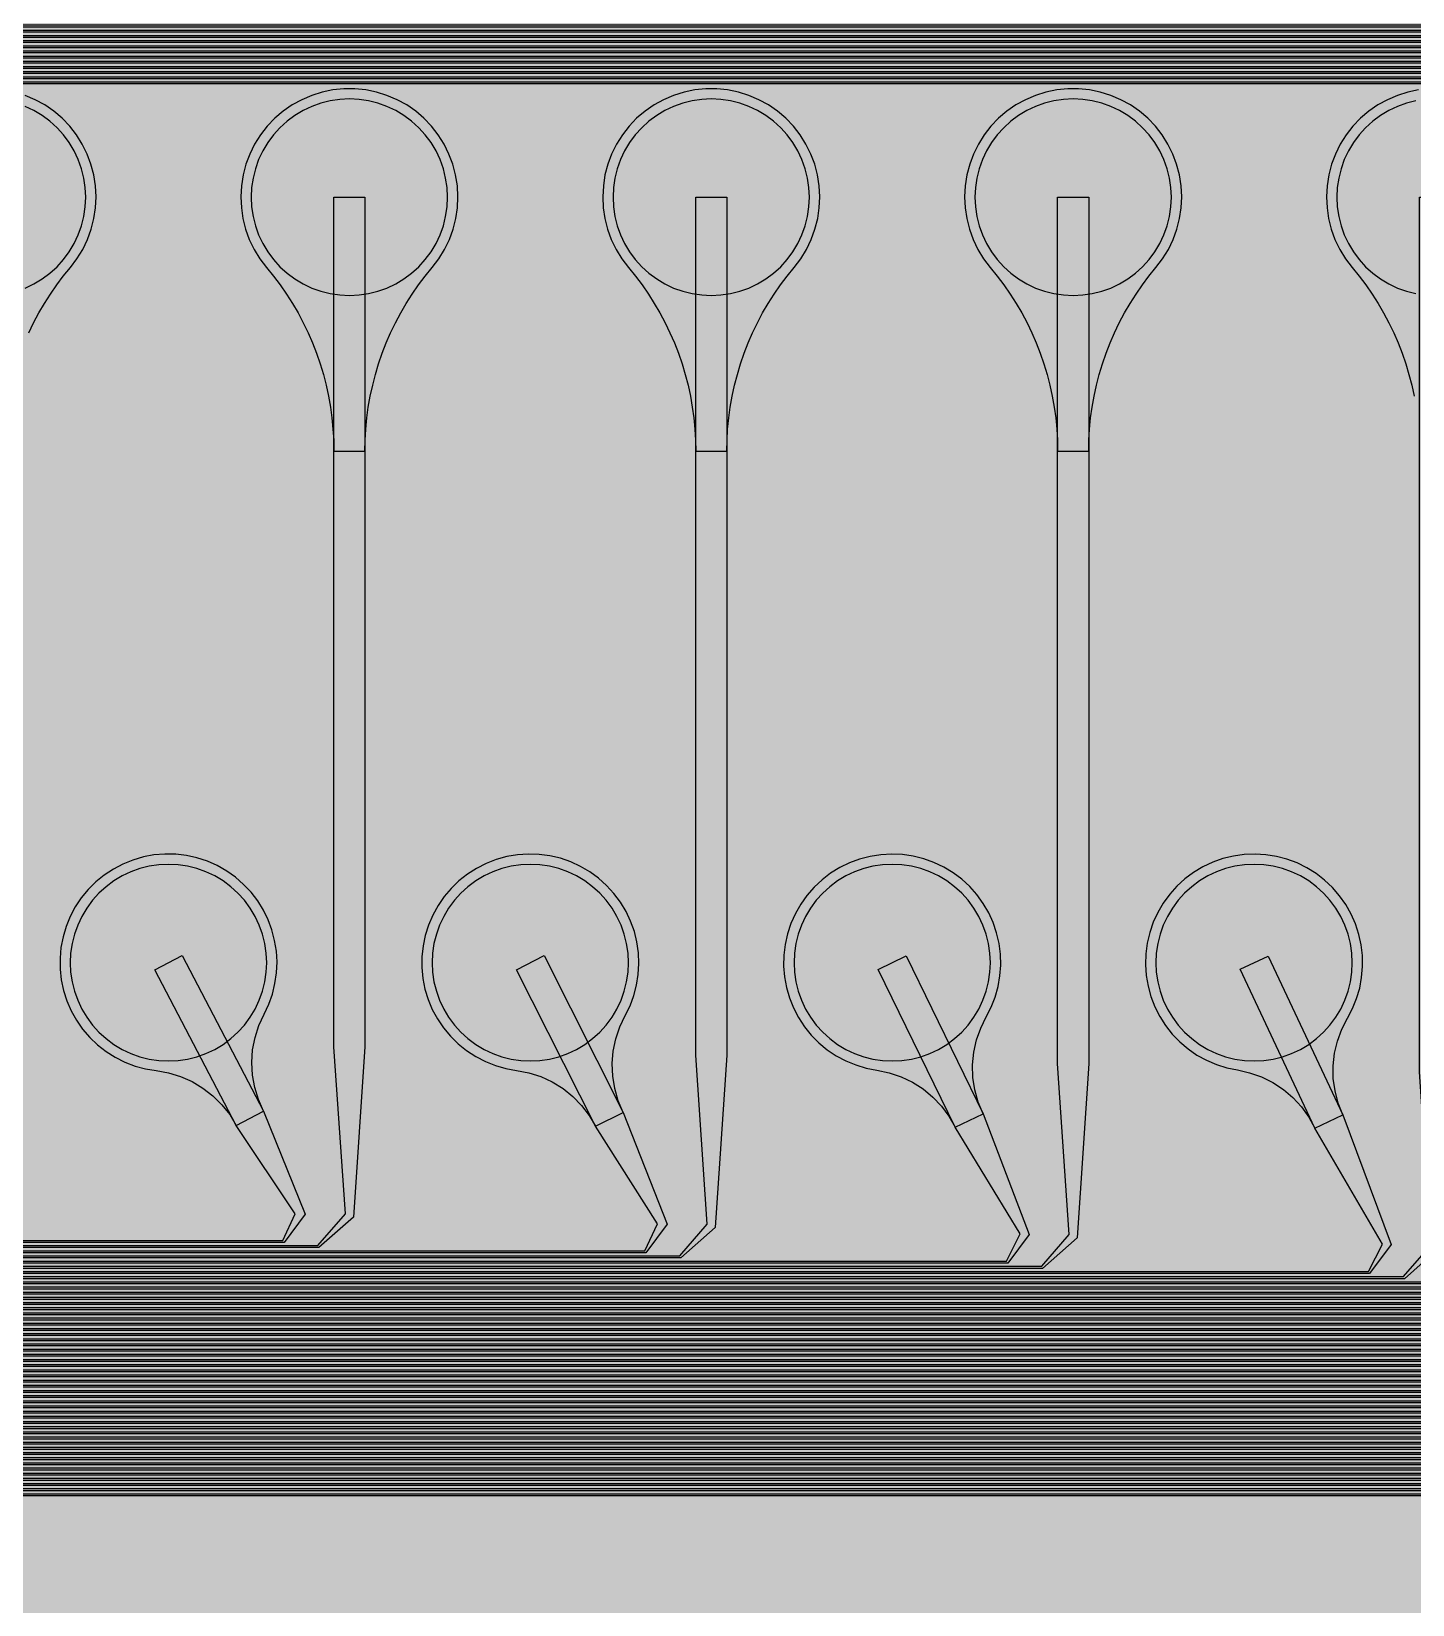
# Model space of a CAD drawing. Header units: metres. Extents: x -7220 to 10980, y -29667 to 1833.
# Drawn here: x 5885 to 7221, y -25513 to -23992 of the extents above; entities that cross this region are included whole.
import ezdxf

# ---------------------------------------------------------------- set-up
doc = ezdxf.new("R2010")
doc.units = ezdxf.units.M
for name, color, linetype in [('Metal1', 4, 'CONTINUOUS'), ('Polyimide', 7, 'CONTINUOUS'), ('Polyimide_Negative', 5, 'CONTINUOUS')]:
    doc.layers.add(name, color=color, linetype=linetype)

msp = doc.modelspace()

# ---------------------------------------------------------------- hatches: boundary and pattern name
at = {"layer": 'Polyimide'}
msp.add_hatch(color=7, dxfattribs=at).paths.add_polyline_path([(4099.4, -13861.6), (4142.6, -14152.8), (4214.2, -14438.4), (4313.4, -14715.5), (4439.2, -14981.7), (4590.6, -15234.2), (4766, -15470.7), (4963.7, -15688.8), (5181.8, -15886.5), (5418.3, -16061.9), (5670.8, -16213.3), (5936.9, -16339.1), (6214.1, -16438.3), (6499.7, -16509.9), (6790.9, -16553.1), (7085, -16567.5), (9980.4, -16567.5), (10058.8, -16571.4), (10136.4, -16582.9), (10212.6, -16601.9), (10286.5, -16628.4), (10357.5, -16662), (10424.8, -16702.3), (10487.9, -16749.1), (10546.1, -16801.8), (10598.8, -16860), (10645.6, -16923), (10685.9, -16990.4), (10719.5, -17061.4), (10745.9, -17135.3), (10765, -17211.4), (10776.5, -17289.1), (10780.4, -17367.5), (10780.4, -21957.3), (10741.6, -22012.9), (10706, -22070.6), (10673.6, -22130.1), (10644.5, -22191.4), (10618.9, -22254.2), (10596.8, -22318.2), (10578.3, -22383.5), (10563.4, -22449.6), (10552.2, -22516.5), (10544.7, -22583.8), (10541, -22651.5), (10541, -22719.3), (10544.7, -22787), (10552.2, -22854.4), (10563.4, -22921.2), (10578.3, -22987.4), (10596.8, -23052.6), (10618.9, -23116.7), (10644.5, -23179.5), (10673.6, -23240.7), (10706, -23300.3), (10741.6, -23357.9), (10780.4, -23413.5), (10780.4, -28667.5), (10776.5, -28745.9), (10765, -28823.6), (10745.9, -28899.7), (10719.5, -28973.6), (10685.9, -29044.6), (10645.6, -29112), (10598.8, -29175), (10546.1, -29233.2), (10487.9, -29285.9), (10424.8, -29332.7), (10357.5, -29373), (10286.5, -29406.6), (10212.6, -29433.1), (10136.4, -29452.1), (10058.8, -29463.6), (9980.4, -29467.5), (-6219.6, -29467.5), (-6298, -29463.6), (-6375.7, -29452.1), (-6451.9, -29433.1), (-6525.8, -29406.6), (-6596.7, -29373), (-6664.1, -29332.7), (-6727.1, -29285.9), (-6785.3, -29233.2), (-6838, -29175), (-6884.8, -29112), (-6925.2, -29044.6), (-6958.7, -28973.6), (-6985.2, -28899.7), (-7004.3, -28823.6), (-7015.8, -28745.9), (-7019.6, -28667.5), (-7019.6, -23426.3), (-6979.4, -23370.1), (-6942.3, -23311.6), (-6908.7, -23251.2), (-6878.5, -23189), (-6851.8, -23125.1), (-6828.8, -23059.9), (-6809.5, -22993.4), (-6794, -22926), (-6782.4, -22857.8), (-6774.6, -22789.1), (-6770.7, -22720), (-6770.7, -22650.8), (-6774.6, -22581.8), (-6782.4, -22513), (-6794, -22444.8), (-6809.5, -22377.4), (-6828.8, -22311), (-6851.8, -22245.7), (-6878.5, -22181.9), (-6908.7, -22119.7), (-6942.3, -22059.2), (-6979.4, -22000.8), (-7019.6, -21944.5), (-7019.6, -17367.5), (-7015.8, -17289.1), (-7004.3, -17211.4), (-6985.2, -17135.3), (-6958.7, -17061.4), (-6925.2, -16990.4), (-6884.8, -16923), (-6838, -16860), (-6785.3, -16801.8), (-6727.1, -16749.1), (-6664.1, -16702.3), (-6596.7, -16662), (-6525.8, -16628.4), (-6451.9, -16601.9), (-6375.7, -16582.9), (-6298, -16571.4), (-6219.6, -16567.5), (-3314, -16567.5), (-3019.9, -16553.1), (-2728.7, -16509.9), (-2443.1, -16438.3), (-2165.9, -16339.1), (-1899.8, -16213.3), (-1647.3, -16061.9), (-1410.8, -15886.5), (-1192.7, -15688.8), (-995, -15470.7), (-819.6, -15234.2), (-668.2, -14981.7), (-542.4, -14715.5), (-443.2, -14438.4), (-371.6, -14152.8), (-328.4, -13861.6), (-314, -13567.5), (-314, -13373.5), (-317.5, -13328.1), (-327.7, -13283.8), (-344.6, -13241.5), (-367.6, -13202.3), (-396.4, -13167), (-430.1, -13136.5), (-468, -13111.4), (-509.3, -13092.3), (-509.3, -13092.3), (-578.2, -13061.3), (-642.2, -13021.2), (-700.3, -12973), (-751.3, -12917.3), (-794.4, -12855.3), (-828.7, -12788.1), (-853.7, -12716.8), (-868.9, -12642.8), (-874, -12567.5), (-868.9, -12492.2), (-853.7, -12418.2), (-828.7, -12346.9), (-794.4, -12279.7), (-751.3, -12217.7), (-700.3, -12162), (-642.2, -12113.8), (-578.2, -12073.7), (-509.3, -12042.7), (-509.3, -12042.7), (-468, -12023.6), (-430.1, -11998.5), (-396.4, -11968), (-367.6, -11932.7), (-344.6, -11893.5), (-327.7, -11851.2), (-317.5, -11806.9), (-314, -11761.5), (-314, -11074.3), (-317.5, -11028.9), (-327.7, -10984.6), (-344.6, -10942.4), (-367.6, -10903.1), (-396.4, -10867.8), (-430.1, -10837.3), (-468, -10812.2), (-509.3, -10793.2), (-509.3, -10793.2), (-578.2, -10762.1), (-642.2, -10722.1), (-700.3, -10673.8), (-751.3, -10618.1), (-794.4, -10556.1), (-828.7, -10488.9), (-853.7, -10417.6), (-868.9, -10343.7), (-874, -10268.3), (-868.9, -10193), (-853.7, -10119), (-828.7, -10047.8), (-794.4, -9980.5), (-751.3, -9918.5), (-700.3, -9862.9), (-642.2, -9814.6), (-578.2, -9774.6), (-509.3, -9743.5), (-509.3, -9743.5), (-468, -9724.5), (-430.1, -9699.4), (-396.4, -9668.8), (-367.6, -9633.5), (-344.6, -9594.3), (-327.7, -9552), (-317.5, -9507.7), (-314, -9462.4), (-314, -8775.1), (-317.5, -8729.8), (-327.7, -8685.5), (-344.6, -8643.2), (-367.6, -8604), (-396.4, -8568.7), (-430.1, -8538.1), (-468, -8513), (-509.3, -8494), (-509.3, -8494), (-578.2, -8462.9), (-642.2, -8422.9), (-700.3, -8374.6), (-751.3, -8319), (-794.4, -8257), (-828.7, -8189.7), (-853.7, -8118.5), (-868.9, -8044.5), (-874, -7969.2), (-868.9, -7893.8), (-853.7, -7819.9), (-828.7, -7748.6), (-794.4, -7681.4), (-751.3, -7619.4), (-700.3, -7563.7), (-642.2, -7515.4), (-578.2, -7475.4), (-509.3, -7444.3), (-509.3, -7444.3), (-468, -7425.3), (-430.1, -7400.2), (-396.4, -7369.7), (-367.6, -7334.4), (-344.6, -7295.1), (-327.7, -7252.9), (-317.5, -7208.6), (-314, -7163.2), (-314, -6476), (-317.5, -6430.6), (-327.7, -6386.3), (-344.6, -6344), (-367.6, -6304.8), (-396.4, -6269.5), (-430.1, -6239), (-468, -6213.9), (-509.3, -6194.8), (-509.3, -6194.8), (-578.2, -6163.8), (-642.2, -6123.7), (-700.3, -6075.5), (-751.3, -6019.8), (-794.4, -5957.8), (-828.7, -5890.6), (-853.7, -5819.3), (-868.9, -5745.3), (-874, -5670), (-868.9, -5594.7), (-853.7, -5520.7), (-828.7, -5449.4), (-794.4, -5382.2), (-751.3, -5320.2), (-700.3, -5264.5), (-642.2, -5216.3), (-578.2, -5176.2), (-509.3, -5145.2), (-509.3, -5145.2), (-468, -5126.1), (-430.1, -5101), (-396.4, -5070.5), (-367.6, -5035.2), (-344.6, -4996), (-327.7, -4953.7), (-317.5, -4909.4), (-314, -4864), (-314, 380), (-314, 1532.5), (-269, 1532.5), (-268.8, 1525.6), (-268.1, 1518.8), (-267, 1512), (-265.4, 1505.3), (-263.4, 1498.7), (-261, 1492.3), (-258.2, 1486.1), (-254.9, 1480), (-251.3, 1474.2), (-247.3, 1468.6), (-242.9, 1463.3), (-238.2, 1458.3), (-233.2, 1453.6), (-227.9, 1449.2), (-222.3, 1445.2), (-216.5, 1441.6), (-210.4, 1438.3), (-204.2, 1435.5), (-197.8, 1433.1), (-191.2, 1431.1), (-184.5, 1429.5), (-177.7, 1428.4), (-170.9, 1427.7), (-164, 1427.5), (-157.1, 1427.7), (-150.3, 1428.4), (-143.5, 1429.5), (-136.8, 1431.1), (-130.2, 1433.1), (-123.8, 1435.5), (-117.6, 1438.3), (-111.5, 1441.6), (-105.7, 1445.2), (-100.1, 1449.2), (-94.8, 1453.6), (-89.8, 1458.3), (-85.1, 1463.3), (-80.7, 1468.6), (-76.7, 1474.2), (-73.1, 1480), (-69.8, 1486.1), (-67, 1492.3), (-64.6, 1498.7), (-62.6, 1505.3), (-61, 1512), (-59.9, 1518.8), (-59.2, 1525.6), (-59, 1532.5), (1786, 1532.5), (3835, 1532.5), (3835.2, 1539), (3835.9, 1545.6), (3836.9, 1552), (3838.4, 1558.4), (3840.3, 1564.6), (3842.6, 1570.8), (3845.3, 1576.7), (3848.4, 1582.5), (3851.9, 1588.1), (3855.7, 1593.4), (3859.8, 1598.4), (3864.3, 1603.2), (3869.1, 1607.7), (3874.1, 1611.8), (3879.4, 1615.6), (3885, 1619.1), (3890.8, 1622.2), (3896.7, 1624.9), (3902.9, 1627.2), (3909.1, 1629.1), (3915.5, 1630.6), (3921.9, 1631.6), (3928.5, 1632.3), (3935, 1632.5), (3941.5, 1632.3), (3948.1, 1631.6), (3954.5, 1630.6), (3960.9, 1629.1), (3967.1, 1627.2), (3973.3, 1624.9), (3979.2, 1622.2), (3985, 1619.1), (3990.6, 1615.6), (3995.9, 1611.8), (4000.9, 1607.7), (4005.7, 1603.2), (4010.2, 1598.4), (4014.3, 1593.4), (4018.1, 1588.1), (4021.6, 1582.5), (4024.7, 1576.7), (4027.4, 1570.8), (4029.7, 1564.6), (4031.6, 1558.4), (4033.1, 1552), (4034.1, 1545.6), (4034.8, 1539), (4035, 1532.5), (4085, 1532.5), (4085, 380), (4085, 330), (4085, -4864), (4088.5, -4909.4), (4098.7, -4953.7), (4115.6, -4996), (4138.6, -5035.2), (4167.4, -5070.5), (4201.1, -5101), (4239, -5126.1), (4280.3, -5145.2), (4280.3, -5145.2), (4349.2, -5176.2), (4413.2, -5216.3), (4471.3, -5264.5), (4522.3, -5320.2), (4565.4, -5382.2), (4599.7, -5449.4), (4624.7, -5520.7), (4639.9, -5594.7), (4645, -5670), (4639.9, -5745.3), (4624.7, -5819.3), (4599.7, -5890.6), (4565.4, -5957.8), (4522.3, -6019.8), (4471.3, -6075.5), (4413.2, -6123.7), (4349.2, -6163.8), (4280.3, -6194.8), (4239, -6213.9), (4201.1, -6239), (4167.4, -6269.5), (4138.6, -6304.8), (4115.6, -6344), (4098.7, -6386.3), (4088.5, -6430.6), (4085, -6476), (4085, -13567.5), (4099.4, -13861.6)])

# ---------------------------------------------------------------- linework, layer by layer
at = {"layer": 'Metal1'}
for points in [[(2203.9, -18191.7), (2203.9, -25376.6), (2233.3, -25406), (9462.5, -25406), (9491.9, -25376.6), (9491.9, -23917.4), (9462.5, -23888), (9022.5, -23888), (8988.4, -23858.8), (8977.9, -23728), (8977.9, -23042.5), (9007.9, -23042.5), (9007.9, -23728), (8997.3, -23855.2), (9023.3, -23886), (9463.3, -23886), (9493.9, -23916.6), (9493.9, -25377.4), (9463.3, -25408), (2232.5, -25408), (2201.9, -25377.4), (2201.9, -18191.7)], [(2208.9, -18191.7), (2208.9, -25371.6), (2238.3, -25401), (9457.5, -25401), (9486.9, -25371.6), (9486.9, -23922.4), (9457.5, -23893), (8957.2, -23893), (8897.7, -23883.5), (8807.3, -23793.1), (8828.5, -23771.9), (8914.7, -23858.1), (8957.6, -23891), (9458.3, -23891), (9488.9, -23921.6), (9488.9, -25372.4), (9458.3, -25403), (2237.5, -25403), (2206.9, -25372.4), (2206.9, -18191.7)], [(2213.9, -18191.7), (2213.9, -25366.6), (2243.3, -25396), (9452.5, -25396), (9481.9, -25366.6), (9481.9, -23927.4), (9452.5, -23898), (8672.5, -23898), (8638.4, -23868.8), (8627.9, -23736), (8627.9, -23042.5), (8657.9, -23042.5), (8657.9, -23736), (8647.3, -23865.2), (8673.3, -23896), (9453.3, -23896), (9483.9, -23926.6), (9483.9, -25367.4), (9453.3, -25398), (2242.5, -25398), (2211.9, -25367.4), (2211.9, -18191.7)], [(2218.9, -18191.7), (2218.9, -25361.6), (2248.3, -25391), (9447.5, -25391), (9476.9, -25361.6), (9476.9, -23932.4), (9447.5, -23903), (8617.2, -23903), (8557.7, -23893.5), (8457.3, -23793.1), (8478.5, -23771.9), (8574.7, -23868.1), (8617.6, -23901), (9448.3, -23901), (9478.9, -23931.6), (9478.9, -25362.4), (9448.3, -25393), (2247.5, -25393), (2216.9, -25362.4), (2216.9, -18191.7)], [(2223.9, -18191.7), (2223.9, -25356.6), (2253.3, -25386), (9442.5, -25386), (9471.9, -25356.6), (9471.9, -23937.4), (9442.5, -23908), (8322.5, -23908), (8288.5, -23878.8), (8277.9, -23744), (8277.9, -23042.5), (8307.9, -23042.5), (8307.9, -23744), (8297.3, -23875.2), (8323.3, -23906), (9443.3, -23906), (9473.9, -23936.6), (9473.9, -25357.4), (9443.3, -25388), (2252.5, -25388), (2221.9, -25357.4), (2221.9, -18191.7)], [(2228.9, -18191.7), (2228.9, -25351.6), (2258.3, -25381), (9437.5, -25381), (9466.9, -25351.6), (9466.9, -23942.4), (9437.5, -23913), (8277.2, -23913), (8217.7, -23903.5), (8107.3, -23793.1), (8128.5, -23771.9), (8234.7, -23878.1), (8277.6, -23911), (9438.3, -23911), (9468.9, -23941.6), (9468.9, -25352.4), (9438.3, -25383), (2257.5, -25383), (2226.9, -25352.4), (2226.9, -18191.7)], [(2233.9, -18191.7), (2233.9, -25346.6), (2263.3, -25376), (9432.5, -25376), (9461.9, -25346.6), (9461.9, -23947.4), (9432.5, -23918), (7972.5, -23918), (7938.5, -23888.8), (7927.9, -23752), (7927.9, -23042.5), (7957.9, -23042.5), (7957.9, -23752), (7947.2, -23885.2), (7973.3, -23916), (9433.3, -23916), (9463.9, -23946.6), (9463.9, -25347.4), (9433.3, -25378), (2262.5, -25378), (2231.9, -25347.4), (2231.9, -18191.7)], [(2238.9, -18191.7), (2238.9, -25341.6), (2268.3, -25371), (9427.5, -25371), (9456.9, -25341.6), (9456.9, -23952.4), (9427.5, -23923), (7937.2, -23923), (7877.7, -23913.5), (7757.3, -23793.1), (7778.5, -23771.9), (7894.7, -23888.1), (7937.6, -23921), (9428.3, -23921), (9458.9, -23951.6), (9458.9, -25342.4), (9428.3, -25373), (2267.5, -25373), (2236.9, -25342.4), (2236.9, -18191.7)], [(2243.9, -18191.7), (2243.9, -25336.6), (2273.3, -25366), (9422.5, -25366), (9451.9, -25336.6), (9451.9, -23957.4), (9422.5, -23928), (7622.5, -23928), (7588.6, -23898.8), (7577.9, -23760), (7577.9, -23042.5), (7607.9, -23042.5), (7607.9, -23760), (7597.2, -23895.2), (7623.3, -23926), (9423.3, -23926), (9453.9, -23956.6), (9453.9, -25337.4), (9423.3, -25368), (2272.5, -25368), (2241.9, -25337.4), (2241.9, -18191.7)], [(2248.9, -18191.7), (2248.9, -25331.6), (2278.3, -25361), (9417.5, -25361), (9446.9, -25331.6), (9446.9, -23962.4), (9417.5, -23933), (7597.2, -23933), (7539, -23921.4), (7527.3, -23913.1), (7407.3, -23793.1), (7428.5, -23771.9), (7548.5, -23891.9), (7553.3, -23900.1), (7597.6, -23931), (9418.3, -23931), (9448.9, -23961.6), (9448.9, -25332.4), (9418.3, -25363), (2277.5, -25363), (2246.9, -25332.4), (2246.9, -18191.7)], [(2253.9, -18191.7), (2253.9, -25326.6), (2283.3, -25356), (9412.5, -25356), (9441.9, -25326.6), (9441.9, -23967.4), (9412.5, -23938), (7272.5, -23938), (7238.6, -23908.8), (7227.9, -23768), (7227.9, -23042.5), (7257.9, -23042.5), (7257.9, -23768), (7247.1, -23905.2), (7273.3, -23936), (9413.3, -23936), (9443.9, -23966.6), (9443.9, -25327.4), (9413.3, -25358), (2282.5, -25358), (2251.9, -25327.4), (2251.9, -18191.7)], [(2258.9, -18191.7), (2258.9, -25321.6), (2288.3, -25351), (9407.5, -25351), (9436.9, -25321.6), (9436.9, -23972.4), (9407.5, -23943), (7257.2, -23943), (7200.2, -23929.7), (7177.3, -23913.1), (7057.3, -23793.1), (7078.5, -23771.9), (7198.5, -23891.9), (7212.1, -23911.8), (7257.6, -23941), (9408.3, -23941), (9438.9, -23971.6), (9438.9, -25322.4), (9408.3, -25353), (2287.5, -25353), (2256.9, -25322.4), (2256.9, -18191.7)], [(2263.9, -18191.7), (2263.9, -25316.6), (2293.3, -25346), (9402.5, -25346), (9431.9, -25316.6), (9431.9, -23977.4), (9402.5, -23948), (6922.5, -23948), (6888.6, -23918.8), (6877.9, -23776), (6877.9, -23042.5), (6907.9, -23042.5), (6907.9, -23776), (6897.1, -23915.2), (6923.3, -23946), (9403.3, -23946), (9433.9, -23976.6), (9433.9, -25317.4), (9403.3, -25348), (2292.5, -25348), (2261.9, -25317.4), (2261.9, -18191.7)], [(2268.9, -18191.7), (2268.9, -25311.6), (2298.3, -25341), (9397.5, -25341), (9426.9, -25311.6), (9426.9, -23982.4), (9397.5, -23953), (6917.2, -23953), (6861, -23938.5), (6827.3, -23913.1), (6707.3, -23793.1), (6728.5, -23771.9), (6848.5, -23891.9), (6871.3, -23923), (6917.6, -23951), (9398.3, -23951), (9428.9, -23981.6), (9428.9, -25312.4), (9398.3, -25343), (2297.5, -25343), (2266.9, -25312.4), (2266.9, -18191.7)], [(2273.9, -18191.7), (2273.9, -25306.6), (2303.3, -25336), (9392.5, -25336), (9421.9, -25306.6), (9421.9, -23987.4), (9392.5, -23958), (6572.5, -23958), (6538.7, -23928.7), (6527.9, -23784), (6527.9, -23042.5), (6557.9, -23042.5), (6557.9, -23784), (6547.1, -23925.3), (6573.3, -23956), (9393.3, -23956), (9423.9, -23986.6), (9423.9, -25307.4), (9393.3, -25338), (2302.5, -25338), (2271.9, -25307.4), (2271.9, -18191.7)], [(2278.9, -18191.7), (2278.9, -25301.6), (2308.3, -25331), (9387.5, -25331), (9416.9, -25301.6), (9416.9, -23992.4), (9387.5, -23963), (6538.9, -23963), (6484, -23946.5), (6461, -23925.2), (6356.1, -23791.8), (6379.7, -23773.2), (6484.6, -23906.6), (6497.1, -23930.3), (6539.3, -23961), (9388.3, -23961), (9418.9, -23991.6), (9418.9, -25302.4), (9388.3, -25333), (2307.5, -25333), (2276.9, -25302.4), (2276.9, -18191.7)], [(2283.9, -18191.7), (2283.9, -25296.6), (2313.3, -25326), (9382.5, -25326), (9411.9, -25296.6), (9411.9, -23997.4), (9382.5, -23968), (6222.5, -23968), (6188.7, -23938.7), (6177.9, -23792), (6177.9, -23042.5), (6207.9, -23042.5), (6207.9, -23792), (6197, -23935.3), (6223.3, -23966), (9383.3, -23966), (9413.9, -23996.6), (9413.9, -25297.4), (9383.3, -25328), (2312.5, -25328), (2281.9, -25297.4), (2281.9, -18191.7)], [(2288.9, -18191.7), (2288.9, -25291.6), (2318.3, -25321), (9377.5, -25321), (9406.9, -25291.6), (9406.9, -24002.4), (9377.5, -23973), (6188.9, -23973), (6135, -23955.3), (6107.3, -23927.5), (6005.8, -23791.5), (6029.9, -23773.5), (6131.3, -23909.6), (6147.3, -23940.6), (6189.3, -23971), (9378.3, -23971), (9408.9, -24001.6), (9408.9, -25292.4), (9378.3, -25323), (2317.5, -25323), (2286.9, -25292.4), (2286.9, -18191.7)], [(2293.9, -18191.7), (2293.9, -25286.6), (2323.3, -25316), (9372.5, -25316), (9401.9, -25286.6), (9401.9, -24007.4), (9372.5, -23978), (5872.5, -23978), (5838.7, -23948.7), (5827.9, -23800), (5827.9, -23042.5), (5857.9, -23042.5), (5857.9, -23800), (5847, -23945.3), (5873.3, -23976), (9373.3, -23976), (9403.9, -24006.6), (9403.9, -25287.4), (9373.3, -25318), (2322.5, -25318), (2291.9, -25287.4), (2291.9, -18191.7)], [(2298.9, -18191.7), (2298.9, -25281.6), (2328.3, -25311), (9367.5, -25311), (9396.9, -25281.6), (9396.9, -24012.4), (9367.5, -23983), (5838.8, -23983), (5785.9, -23964.2), (5753.7, -23929.7), (5655.6, -23791.2), (5680.1, -23773.8), (5778.2, -23912.4), (5797.6, -23950.8), (5839.3, -23981), (9368.3, -23981), (9398.9, -24011.6), (9398.9, -25282.4), (9368.3, -25313), (2327.5, -25313), (2296.9, -25282.4), (2296.9, -18191.7)], [(2303.9, -18191.7), (2303.9, -25276.6), (2333.3, -25306), (9362.5, -25306), (9391.9, -25276.6), (9391.9, -24017.4), (9362.5, -23988), (5522.5, -23988), (5488.8, -23958.7), (5477.9, -23808), (5477.9, -23042.5), (5507.9, -23042.5), (5507.9, -23808), (5497, -23955.3), (5523.3, -23986), (9363.3, -23986), (9393.9, -24016.6), (9393.9, -25277.4), (9363.3, -25308), (2332.5, -25308), (2301.9, -25277.4), (2301.9, -18191.7)], [(2308.9, -18191.7), (2308.9, -25271.6), (2338.3, -25301), (9357.5, -25301), (9386.9, -25271.6), (9386.9, -24022.4), (9357.5, -23993), (5488.8, -23993), (5436.8, -23973.3), (5400.3, -23931.6), (5305.4, -23790.9), (5330.3, -23774.1), (5425.2, -23914.8), (5447.8, -23961), (5489.3, -23991), (9358.3, -23991), (9388.9, -24021.6), (9388.9, -25272.4), (9358.3, -25303), (2337.5, -25303), (2306.9, -25272.4), (2306.9, -18191.7)], [(2313.9, -18191.7), (2313.9, -25266.6), (2343.3, -25296), (9352.5, -25296), (9381.9, -25266.6), (9381.9, -24027.4), (9352.5, -23998), (5172.5, -23998), (5138.8, -23968.7), (5127.9, -23816), (5127.9, -23042.5), (5157.9, -23042.5), (5157.9, -23816), (5146.9, -23965.3), (5173.3, -23996), (9353.3, -23996), (9383.9, -24026.6), (9383.9, -25267.4), (9353.3, -25298), (2342.5, -25298), (2311.9, -25267.4), (2311.9, -18191.7)], [(2318.9, -18191.7), (2318.9, -25261.6), (2348.3, -25291), (9347.5, -25291), (9376.9, -25261.6), (9376.9, -24032.4), (9347.5, -24003), (5138.8, -24003), (5087.6, -23982.4), (5047.1, -23933.3), (4955.3, -23790.6), (4980.5, -23774.4), (5072.3, -23917.1), (5098.1, -23971.1), (5139.3, -24001), (9348.3, -24001), (9378.9, -24031.6), (9378.9, -25262.4), (9348.3, -25293), (2347.5, -25293), (2316.9, -25262.4), (2316.9, -18191.7)], [(2323.9, -18191.7), (2323.9, -25256.6), (2353.3, -25286), (9342.5, -25286), (9371.9, -25256.6), (9371.9, -24037.4), (9342.5, -24008), (4822.5, -24008), (4788.8, -23978.7), (4777.9, -23824), (4777.9, -23042.5), (4807.9, -23042.5), (4807.9, -23824), (4796.9, -23975.3), (4823.3, -24006), (9343.3, -24006), (9373.9, -24036.6), (9373.9, -25257.4), (9343.3, -25288), (2352.5, -25288), (2321.9, -25257.4), (2321.9, -18191.7)], [(2328.9, -18191.7), (2328.9, -25251.6), (2358.3, -25281), (9337.5, -25281), (9366.9, -25251.6), (9366.9, -24042.4), (9337.5, -24013), (4788.8, -24013), (4738.4, -23991.7), (4694, -23934.9), (4605.1, -23790.4), (4630.7, -23774.6), (4719.6, -23919.2), (4748.4, -23981.2), (4789.3, -24011), (9338.3, -24011), (9368.9, -24041.6), (9368.9, -25252.4), (9338.3, -25283), (2357.5, -25283), (2326.9, -25252.4), (2326.9, -18191.7)], [(2333.9, -18191.7), (2333.9, -25246.6), (2363.3, -25276), (9332.5, -25276), (9361.9, -25246.6), (9361.9, -24047.4), (9332.5, -24018), (4472.5, -24018), (4438.9, -23988.7), (4427.9, -23832), (4427.9, -23042.5), (4457.9, -23042.5), (4457.9, -23832), (4446.9, -23985.3), (4473.3, -24016), (9333.3, -24016), (9363.9, -24046.6), (9363.9, -25247.4), (9333.3, -25278), (2362.5, -25278), (2331.9, -25247.4), (2331.9, -18191.7)], [(2338.9, -18191.7), (2338.9, -25241.6), (2368.3, -25271), (9327.5, -25271), (9356.9, -25241.6), (9356.9, -24052.4), (9327.5, -24023), (4438.8, -24023), (4389.1, -24001), (4341.1, -23936.3), (4255, -23790.1), (4280.8, -23774.9), (4367, -23921.1), (4398.6, -23991.3), (4439.4, -24021), (9328.3, -24021), (9358.9, -24051.6), (9358.9, -25242.4), (9328.3, -25273), (2367.5, -25273), (2336.9, -25242.4), (2336.9, -18191.7)], [(2343.9, -18191.7), (2343.9, -25236.6), (2373.3, -25266), (9322.5, -25266), (9351.9, -25236.6), (9351.9, -24057.4), (9322.5, -24028), (4122.5, -24028), (4088.9, -23998.6), (4077.9, -23840), (4077.9, -23042.5), (4107.9, -23042.5), (4107.9, -23840), (4096.9, -23995.4), (4123.3, -24026), (9323.3, -24026), (9353.9, -24056.6), (9353.9, -25237.4), (9323.3, -25268), (2372.5, -25268), (2341.9, -25237.4), (2341.9, -18191.7)], [(2348.9, -18191.7), (2348.9, -25231.6), (2378.3, -25261), (9317.5, -25261), (9346.9, -25231.6), (9346.9, -24062.4), (9317.5, -24033), (4088.8, -24033), (4039.7, -24010.4), (3988.4, -23937.6), (3904.8, -23789.9), (3930.9, -23775.1), (4014.5, -23922.8), (4048.9, -24001.4), (4089.4, -24031), (9318.3, -24031), (9348.9, -24061.6), (9348.9, -25232.4), (9318.3, -25263), (2377.5, -25263), (2346.9, -25232.4), (2346.9, -18191.7)], [(2353.9, -18191.7), (2353.9, -25226.6), (2383.3, -25256), (9312.5, -25256), (9341.9, -25226.6), (9341.9, -24067.4), (9312.5, -24038), (3772.5, -24038), (3738.9, -24008.6), (3727.9, -23848), (3727.9, -23042.5), (3757.9, -23042.5), (3757.9, -23848), (3746.8, -24005.4), (3773.3, -24036), (9313.3, -24036), (9343.9, -24066.6), (9343.9, -25227.4), (9313.3, -25258), (2382.5, -25258), (2351.9, -25227.4), (2351.9, -18191.7)], [(2358.9, -18191.7), (2358.9, -25221.6), (2388.3, -25251), (9307.5, -25251), (9336.9, -25221.6), (9336.9, -24072.4), (9307.5, -24043), (3738.8, -24043), (3690.3, -24019.9), (3635.8, -23938.7), (3554.7, -23789.7), (3581.1, -23775.3), (3662.2, -23924.4), (3699.2, -24011.4), (3739.4, -24041), (9308.3, -24041), (9338.9, -24071.6), (9338.9, -25222.4), (9308.3, -25253), (2387.5, -25253), (2356.9, -25222.4), (2356.9, -18191.7)], [(2363.9, -18191.7), (2363.9, -25216.6), (2393.3, -25246), (8962.5, -25246), (8989.2, -25215.5), (8977.9, -25038), (8977.9, -24152.5), (9007.9, -24152.5), (9007.9, -25038), (8996.6, -25218.5), (8963.3, -25248), (2392.5, -25248), (2361.9, -25217.4), (2361.9, -18191.7)], [(2368.9, -18191.7), (2368.9, -25211.6), (2398.3, -25241), (8928.6, -25241), (8943.9, -25213.8), (8875.2, -25074.5), (8804, -24898.1), (8831.8, -24886.9), (8903.1, -25063.3), (8951.8, -25214.6), (8929.6, -25243), (2397.5, -25243), (2366.9, -25212.4), (2366.9, -18191.7)], [(2373.9, -18191.7), (2373.9, -25206.6), (2403.3, -25236), (8612.5, -25236), (8639.2, -25205.5), (8627.9, -25030), (8627.9, -24152.5), (8657.9, -24152.5), (8657.9, -25030), (8646.6, -25208.5), (8613.3, -25238), (2402.5, -25238), (2371.9, -25207.4), (2371.9, -18191.7)], [(2378.9, -18191.7), (2378.9, -25201.6), (2408.3, -25231), (8578.6, -25231), (8593.6, -25203.9), (8525.3, -25069.5), (8454, -24898.3), (8481.7, -24886.7), (8553, -25058), (8601.5, -25204.7), (8579.6, -25233), (2407.5, -25233), (2376.9, -25202.4), (2376.9, -18191.7)], [(2383.9, -18191.7), (2383.9, -25196.6), (2413.3, -25226), (8262.5, -25226), (8289.1, -25195.5), (8277.9, -25022), (8277.9, -24152.5), (8307.9, -24152.5), (8307.9, -25022), (8296.6, -25198.5), (8263.3, -25228), (2412.5, -25228), (2381.9, -25197.4), (2381.9, -18191.7)], [(2388.9, -18191.7), (2388.9, -25191.6), (2418.3, -25221), (8228.5, -25221), (8243.2, -25194.1), (8175.3, -25064.6), (8104.1, -24898.4), (8131.7, -24886.6), (8202.9, -25052.7), (8251.3, -25194.8), (8229.6, -25223), (2417.5, -25223), (2386.9, -25192.4), (2386.9, -18191.7)], [(2393.9, -18191.7), (2393.9, -25186.6), (2423.3, -25216), (7912.5, -25216), (7939.1, -25185.4), (7927.9, -25014), (7927.9, -24152.5), (7957.9, -24152.5), (7957.9, -25014), (7946.6, -25188.6), (7913.3, -25218), (2422.5, -25218), (2391.9, -25187.4), (2391.9, -18191.7)], [(2398.9, -18191.7), (2398.9, -25181.6), (2428.3, -25211), (7878.5, -25211), (7892.9, -25184.2), (7825.3, -25059.6), (7754.2, -24898.6), (7781.6, -24886.4), (7852.8, -25047.4), (7901, -25184.9), (7879.6, -25213), (2427.5, -25213), (2396.9, -25182.4), (2396.9, -18191.7)], [(2403.9, -18191.7), (2403.9, -25176.6), (2433.3, -25206), (7562.5, -25206), (7589.1, -25175.4), (7577.9, -25006), (7577.9, -24152.5), (7607.9, -24152.5), (7607.9, -25006), (7596.7, -25178.6), (7563.3, -25208), (2432.5, -25208), (2401.9, -25177.4), (2401.9, -18191.7)], [(2408.9, -18191.7), (2408.9, -25171.6), (2438.3, -25201), (7528.5, -25201), (7542.5, -25174.4), (7475.3, -25054.6), (7404.2, -24898.7), (7431.5, -24886.3), (7502.6, -25042.1), (7550.8, -25175), (7529.6, -25203), (2437.5, -25203), (2406.9, -25172.4), (2406.9, -18191.7)], [(2413.9, -18191.7), (2413.9, -25166.6), (2443.3, -25196), (7212.5, -25196), (7239.1, -25165.4), (7227.9, -24998), (7227.9, -24152.5), (7257.9, -24152.5), (7257.9, -24998), (7246.7, -25168.6), (7213.3, -25198), (2442.5, -25198), (2411.9, -25167.4), (2411.9, -18191.7)], [(2418.9, -18191.7), (2418.9, -25161.6), (2448.3, -25191), (7178.5, -25191), (7192, -25164.6), (7126.7, -25052.4), (7054.3, -24898.9), (7081.4, -24886.1), (7153.8, -25039.6), (7200.6, -25165.1), (7179.6, -25193), (2447.5, -25193), (2416.9, -25162.4), (2416.9, -18191.7)], [(2423.9, -18191.7), (2423.9, -25156.6), (2453.3, -25186), (6862.5, -25186), (6889, -25155.4), (6877.9, -24990), (6877.9, -24152.5), (6907.9, -24152.5), (6907.9, -24990), (6896.7, -25158.6), (6863.3, -25188), (2452.5, -25188), (2421.9, -25157.4), (2421.9, -18191.7)], [(2428.9, -18191.7), (2428.9, -25151.6), (2458.3, -25181), (6828.5, -25181), (6841.5, -25154.8), (6778.8, -25051.6), (6704.4, -24899.1), (6731.4, -24885.9), (6805.8, -25038.5), (6850.4, -25155.3), (6829.6, -25183), (2457.5, -25183), (2426.9, -25152.4), (2426.9, -18191.7)], [(2433.9, -18191.7), (2433.9, -25146.6), (2463.3, -25176), (6512.5, -25176), (6539, -25145.4), (6527.9, -24982), (6527.9, -24152.5), (6557.9, -24152.5), (6557.9, -24982), (6546.7, -25148.6), (6513.3, -25178), (2462.5, -25178), (2431.9, -25147.4), (2431.9, -18191.7)], [(2438.9, -18191.7), (2438.9, -25141.6), (2468.3, -25171), (6478.5, -25171), (6490.9, -25145), (6431, -25050.7), (6354.5, -24899.3), (6381.3, -24885.7), (6457.8, -25037.2), (6500.2, -25145.4), (6479.6, -25173), (2467.5, -25173), (2436.9, -25142.4), (2436.9, -18191.7)], [(2443.9, -18191.7), (2443.9, -25136.6), (2473.3, -25166), (6162.5, -25166), (6189, -25135.4), (6177.9, -24974), (6177.9, -24152.5), (6207.9, -24152.5), (6207.9, -24974), (6196.8, -25138.6), (6163.3, -25168), (2472.5, -25168), (2441.9, -25137.4), (2441.9, -18191.7)], [(2448.9, -18191.7), (2448.9, -25131.6), (2478.3, -25161), (6128.5, -25161), (6140.3, -25135.3), (6083.4, -25049.8), (6004.6, -24899.5), (6031.2, -24885.5), (6109.9, -25035.9), (6150, -25135.6), (6129.7, -25163), (2477.5, -25163), (2446.9, -25132.4), (2446.9, -18191.7)], [(5882.8, -24283.6), (5887.5, -24273.9), (5892.5, -24264.4), (5897.9, -24255.1), (5903.7, -24246.1), (5909.8, -24237.3), (5916.2, -24228.7), (5923, -24220.4), (5929.4, -24211.9), (5935, -24202.9), (5939.6, -24193.3), (5943.2, -24183.4), (5945.8, -24173.1), (5947.4, -24162.6), (5947.9, -24152), (5947.3, -24141.4), (5945.6, -24130.9), (5942.9, -24120.7), (5939.2, -24110.8), (5934.5, -24101.3), (5928.9, -24092.3), (5922.4, -24083.9), (5915, -24076.2), (5907, -24069.3), (5898.3, -24063.3), (5889, -24058.2), (5879.2, -24054)], [(7227, -24048.7), (7216.6, -24050.8), (7206.5, -24054), (7196.8, -24058.2), (7187.5, -24063.3), (7178.8, -24069.3), (7170.7, -24076.2), (7163.4, -24083.9), (7156.9, -24092.3), (7151.2, -24101.3), (7146.5, -24110.8), (7142.8, -24120.7), (7140.1, -24130.9), (7138.5, -24141.4), (7137.9, -24152), (7138.4, -24162.6), (7139.9, -24173.1), (7142.5, -24183.4), (7146.1, -24193.3), (7150.8, -24202.9), (7156.3, -24211.9), (7162.7, -24220.4), (7169.5, -24228.7), (7176, -24237.3), (7182.1, -24246.1), (7187.8, -24255.1), (7193.2, -24264.4), (7198.3, -24273.9), (7202.9, -24283.6), (7207.2, -24293.4), (7211.1, -24303.4), (7214.6, -24313.6), (7217.7, -24323.9), (7220.4, -24334.2), (7222.7, -24344.7)]]:
    msp.add_lwpolyline(points, dxfattribs=at)
for points in [[(6207.9, -24398.1), (6208.1, -24387.3), (6208.7, -24376.6), (6209.8, -24365.9), (6211.2, -24355.3), (6213.1, -24344.7), (6215.4, -24334.2), (6218.1, -24323.9), (6221.2, -24313.6), (6224.7, -24303.4), (6228.6, -24293.4), (6232.8, -24283.6), (6237.5, -24273.9), (6242.5, -24264.4), (6247.9, -24255.1), (6253.7, -24246.1), (6259.8, -24237.3), (6266.2, -24228.7), (6273, -24220.4), (6279.4, -24211.9), (6285, -24202.9), (6289.6, -24193.3), (6293.2, -24183.4), (6295.8, -24173.1), (6297.4, -24162.6), (6297.9, -24152), (6297.3, -24141.4), (6295.6, -24130.9), (6292.9, -24120.7), (6289.2, -24110.8), (6284.5, -24101.3), (6278.9, -24092.3), (6272.4, -24083.9), (6265, -24076.2), (6257, -24069.3), (6248.3, -24063.3), (6239, -24058.2), (6229.2, -24054), (6219.1, -24050.8), (6208.7, -24048.7), (6198.2, -24047.6), (6187.6, -24047.6), (6177, -24048.7), (6166.6, -24050.8), (6156.5, -24054), (6146.8, -24058.2), (6137.5, -24063.3), (6128.8, -24069.3), (6120.7, -24076.2), (6113.4, -24083.9), (6106.9, -24092.3), (6101.2, -24101.3), (6096.5, -24110.8), (6092.8, -24120.7), (6090.1, -24130.9), (6088.5, -24141.4), (6087.9, -24152), (6088.4, -24162.6), (6089.9, -24173.1), (6092.5, -24183.4), (6096.1, -24193.3), (6100.8, -24202.9), (6106.3, -24211.9), (6112.7, -24220.4), (6119.5, -24228.7), (6126, -24237.3), (6132.1, -24246.1), (6137.8, -24255.1), (6143.2, -24264.4), (6148.3, -24273.9), (6152.9, -24283.6), (6157.2, -24293.4), (6161.1, -24303.4), (6164.6, -24313.6), (6167.7, -24323.9), (6170.4, -24334.2), (6172.7, -24344.7), (6174.5, -24355.3), (6176, -24365.9), (6177, -24376.6), (6177.7, -24387.3), (6177.9, -24398.1), (6207.9, -24398.1)], [(6557.9, -24398.1), (6558.1, -24387.3), (6558.7, -24376.6), (6559.8, -24365.9), (6561.2, -24355.3), (6563.1, -24344.7), (6565.4, -24334.2), (6568.1, -24323.9), (6571.2, -24313.6), (6574.7, -24303.4), (6578.6, -24293.4), (6582.8, -24283.6), (6587.5, -24273.9), (6592.5, -24264.4), (6597.9, -24255.1), (6603.7, -24246.1), (6609.8, -24237.3), (6616.2, -24228.7), (6623, -24220.4), (6629.4, -24211.9), (6635, -24202.9), (6639.6, -24193.3), (6643.2, -24183.4), (6645.8, -24173.1), (6647.4, -24162.6), (6647.9, -24152), (6647.3, -24141.4), (6645.6, -24130.9), (6642.9, -24120.7), (6639.2, -24110.8), (6634.5, -24101.3), (6628.9, -24092.3), (6622.4, -24083.9), (6615, -24076.2), (6607, -24069.3), (6598.3, -24063.3), (6589, -24058.2), (6579.2, -24054), (6569.1, -24050.8), (6558.7, -24048.7), (6548.2, -24047.6), (6537.6, -24047.6), (6527, -24048.7), (6516.6, -24050.8), (6506.5, -24054), (6496.8, -24058.2), (6487.5, -24063.3), (6478.8, -24069.3), (6470.7, -24076.2), (6463.4, -24083.9), (6456.9, -24092.3), (6451.2, -24101.3), (6446.5, -24110.8), (6442.8, -24120.7), (6440.1, -24130.9), (6438.5, -24141.4), (6437.9, -24152), (6438.4, -24162.6), (6439.9, -24173.1), (6442.5, -24183.4), (6446.1, -24193.3), (6450.8, -24202.9), (6456.3, -24211.9), (6462.7, -24220.4), (6469.5, -24228.7), (6476, -24237.3), (6482.1, -24246.1), (6487.8, -24255.1), (6493.2, -24264.4), (6498.3, -24273.9), (6502.9, -24283.6), (6507.2, -24293.4), (6511.1, -24303.4), (6514.6, -24313.6), (6517.7, -24323.9), (6520.4, -24334.2), (6522.7, -24344.7), (6524.5, -24355.3), (6526, -24365.9), (6527, -24376.6), (6527.7, -24387.3), (6527.9, -24398.1), (6557.9, -24398.1)], [(6907.9, -24398.1), (6908.1, -24387.3), (6908.7, -24376.6), (6909.8, -24365.9), (6911.2, -24355.3), (6913.1, -24344.7), (6915.4, -24334.2), (6918.1, -24323.9), (6921.2, -24313.6), (6924.7, -24303.4), (6928.6, -24293.4), (6932.8, -24283.6), (6937.5, -24273.9), (6942.5, -24264.4), (6947.9, -24255.1), (6953.7, -24246.1), (6959.8, -24237.3), (6966.2, -24228.7), (6973, -24220.4), (6979.4, -24211.9), (6985, -24202.9), (6989.6, -24193.3), (6993.2, -24183.4), (6995.8, -24173.1), (6997.4, -24162.6), (6997.9, -24152), (6997.3, -24141.4), (6995.6, -24130.9), (6992.9, -24120.7), (6989.2, -24110.8), (6984.5, -24101.3), (6978.9, -24092.3), (6972.4, -24083.9), (6965, -24076.2), (6957, -24069.3), (6948.3, -24063.3), (6939, -24058.2), (6929.2, -24054), (6919.1, -24050.8), (6908.7, -24048.7), (6898.2, -24047.6), (6887.6, -24047.6), (6877, -24048.7), (6866.6, -24050.8), (6856.5, -24054), (6846.8, -24058.2), (6837.5, -24063.3), (6828.8, -24069.3), (6820.7, -24076.2), (6813.4, -24083.9), (6806.9, -24092.3), (6801.2, -24101.3), (6796.5, -24110.8), (6792.8, -24120.7), (6790.1, -24130.9), (6788.5, -24141.4), (6787.9, -24152), (6788.4, -24162.6), (6789.9, -24173.1), (6792.5, -24183.4), (6796.1, -24193.3), (6800.8, -24202.9), (6806.3, -24211.9), (6812.7, -24220.4), (6819.5, -24228.7), (6826, -24237.3), (6832.1, -24246.1), (6837.8, -24255.1), (6843.2, -24264.4), (6848.3, -24273.9), (6852.9, -24283.6), (6857.2, -24293.4), (6861.1, -24303.4), (6864.6, -24313.6), (6867.7, -24323.9), (6870.4, -24334.2), (6872.7, -24344.7), (6874.5, -24355.3), (6876, -24365.9), (6877, -24376.6), (6877.7, -24387.3), (6877.9, -24398.1), (6907.9, -24398.1)], [(6109.9, -25035.9), (6104.9, -25024.7), (6101.3, -25013.1), (6099.2, -25001.1), (6098.5, -24988.9), (6099.3, -24976.8), (6101.6, -24964.8), (6105.3, -24953.2), (6110.4, -24942.2), (6114.9, -24932.7), (6118.4, -24922.8), (6120.9, -24912.6), (6122.4, -24902.3), (6122.9, -24891.8), (6122.3, -24881.3), (6120.6, -24871), (6118, -24860.9), (6114.3, -24851), (6109.7, -24841.6), (6104.2, -24832.7), (6097.8, -24824.4), (6090.6, -24816.8), (6082.7, -24809.9), (6074.2, -24803.9), (6065, -24798.7), (6055.5, -24794.5), (6045.5, -24791.2), (6035.3, -24788.9), (6024.9, -24787.7), (6014.4, -24787.6), (6003.9, -24788.4), (5993.6, -24790.3), (5983.6, -24793.3), (5973.8, -24797.2), (5964.6, -24802), (5955.8, -24807.8), (5947.7, -24814.4), (5940.2, -24821.8), (5933.6, -24829.9), (5927.8, -24838.6), (5922.8, -24847.9), (5918.9, -24857.6), (5915.9, -24867.6), (5913.9, -24877.9), (5913, -24888.3), (5913.1, -24898.8), (5914.2, -24909.2), (5916.4, -24919.5), (5919.6, -24929.4), (5923.8, -24939.1), (5928.9, -24948.2), (5934.9, -24956.8), (5941.7, -24964.8), (5949.3, -24972), (5957.5, -24978.4), (5966.4, -24984), (5975.8, -24988.7), (5985.6, -24992.4), (5995.7, -24995.1), (6006, -24996.8), (6018, -24998.9), (6029.7, -25002.5), (6040.8, -25007.4), (6051.3, -25013.7), (6060.9, -25021.2), (6069.5, -25029.8), (6077.1, -25039.4), (6083.4, -25049.8), (6109.9, -25035.9)], [(6457.8, -25037.2), (6453, -25026), (6449.5, -25014.3), (6447.6, -25002.3), (6447.1, -24990.1), (6448, -24978), (6450.5, -24966.1), (6454.4, -24954.5), (6459.6, -24943.5), (6464.3, -24934.1), (6467.9, -24924.3), (6470.6, -24914.2), (6472.3, -24903.8), (6472.9, -24893.4), (6472.4, -24882.9), (6471, -24872.5), (6468.5, -24862.3), (6464.9, -24852.5), (6460.5, -24843), (6455.1, -24834), (6448.8, -24825.6), (6441.7, -24817.9), (6433.9, -24810.9), (6425.5, -24804.7), (6416.4, -24799.4), (6406.9, -24795), (6397, -24791.6), (6386.8, -24789.2), (6376.4, -24787.8), (6365.9, -24787.5), (6355.5, -24788.2), (6345.1, -24790), (6335, -24792.8), (6325.3, -24796.5), (6315.9, -24801.3), (6307.1, -24806.9), (6298.8, -24813.4), (6291.3, -24820.7), (6284.5, -24828.6), (6278.6, -24837.3), (6273.5, -24846.5), (6269.4, -24856.1), (6266.3, -24866.1), (6264.1, -24876.3), (6263, -24886.8), (6263, -24897.2), (6264, -24907.7), (6266, -24918), (6269.1, -24928), (6273.1, -24937.7), (6278.1, -24946.9), (6283.9, -24955.6), (6290.6, -24963.6), (6298.1, -24971), (6306.3, -24977.5), (6315.1, -24983.2), (6324.4, -24988.1), (6334.1, -24991.9), (6344.2, -24994.8), (6354.5, -24996.6), (6366.5, -24998.9), (6378.1, -25002.7), (6389.1, -25007.8), (6399.5, -25014.2), (6409, -25021.8), (6417.5, -25030.5), (6424.9, -25040.2), (6431, -25050.7), (6457.8, -25037.2)], [(6805.8, -25038.5), (6801.1, -25027.2), (6797.8, -25015.5), (6796, -25003.4), (6795.7, -24991.2), (6796.8, -24979.1), (6799.5, -24967.2), (6803.5, -24955.7), (6808.9, -24944.8), (6813.7, -24935.5), (6817.5, -24925.7), (6820.3, -24915.6), (6822.1, -24905.3), (6822.8, -24894.8), (6822.6, -24884.4), (6821.2, -24874), (6818.9, -24863.8), (6815.5, -24853.8), (6811.2, -24844.3), (6805.9, -24835.2), (6799.7, -24826.7), (6792.8, -24818.9), (6785.1, -24811.8), (6776.7, -24805.5), (6767.7, -24800.1), (6758.3, -24795.6), (6748.4, -24792), (6738.2, -24789.5), (6727.9, -24788), (6717.4, -24787.5), (6706.9, -24788.1), (6696.6, -24789.7), (6686.4, -24792.3), (6676.6, -24795.9), (6667.2, -24800.5), (6658.3, -24806.1), (6650, -24812.4), (6642.3, -24819.6), (6635.4, -24827.5), (6629.4, -24836), (6624.2, -24845.1), (6619.9, -24854.7), (6616.6, -24864.7), (6614.4, -24874.9), (6613.1, -24885.3), (6612.9, -24895.8), (6613.8, -24906.2), (6615.7, -24916.5), (6618.6, -24926.6), (6622.5, -24936.3), (6627.3, -24945.6), (6633.1, -24954.4), (6639.6, -24962.5), (6647, -24970), (6655.1, -24976.7), (6663.8, -24982.5), (6673, -24987.4), (6682.7, -24991.4), (6692.8, -24994.5), (6703, -24996.4), (6715, -24998.9), (6726.5, -25002.8), (6737.5, -25008), (6747.8, -25014.6), (6757.2, -25022.4), (6765.6, -25031.2), (6772.8, -25041), (6778.8, -25051.6), (6805.8, -25038.5)], [(7153.8, -25039.6), (7149.3, -25028.3), (7146.2, -25016.5), (7144.5, -25004.4), (7144.4, -24992.3), (7145.7, -24980.1), (7148.5, -24968.3), (7152.7, -24956.8), (7158.2, -24946), (7163.1, -24936.7), (7167, -24927), (7170, -24917), (7171.9, -24906.7), (7172.8, -24896.2), (7172.7, -24885.7), (7171.5, -24875.3), (7169.2, -24865.1), (7166, -24855.1), (7161.8, -24845.5), (7156.6, -24836.4), (7150.6, -24827.8), (7143.7, -24819.9), (7136.1, -24812.7), (7127.8, -24806.3), (7118.9, -24800.8), (7109.5, -24796.1), (7099.7, -24792.4), (7089.6, -24789.8), (7079.3, -24788.1), (7068.8, -24787.5), (7058.3, -24787.9), (7047.9, -24789.4), (7037.8, -24791.9), (7027.9, -24795.4), (7018.4, -24799.9), (7009.4, -24805.3), (7001, -24811.5), (6993.3, -24818.6), (6986.3, -24826.4), (6980.1, -24834.9), (6974.8, -24843.9), (6970.4, -24853.4), (6967, -24863.3), (6964.6, -24873.5), (6963.2, -24883.9), (6962.9, -24894.4), (6963.6, -24904.8), (6965.4, -24915.2), (6968.1, -24925.3), (6971.9, -24935.1), (6976.6, -24944.4), (6982.2, -24953.3), (6988.7, -24961.5), (6996, -24969), (7004, -24975.8), (7012.6, -24981.8), (7021.8, -24986.8), (7031.4, -24991), (7041.4, -24994.1), (7051.7, -24996.2), (7063.6, -24998.9), (7075.1, -25002.9), (7086, -25008.3), (7096.2, -25015), (7105.4, -25022.9), (7113.7, -25031.8), (7120.8, -25041.7), (7126.7, -25052.4), (7153.8, -25039.6)]]:
    msp.add_lwpolyline(points, close=True, dxfattribs=at)
at = {"layer": 'Polyimide_Negative'}
for points in [[(6287.9, -24152.5), (6287.4, -24143.2), (6286, -24134), (6283.8, -24124.9), (6280.6, -24116.1), (6276.7, -24107.7), (6271.9, -24099.7), (6266.3, -24092.2), (6260.1, -24085.3), (6253.1, -24079.1), (6245.7, -24073.5), (6237.7, -24068.7), (6229.2, -24064.7), (6220.5, -24061.6), (6211.4, -24059.3), (6202.2, -24058), (6192.9, -24057.5), (6183.6, -24058), (6174.3, -24059.3), (6165.3, -24061.6), (6156.5, -24064.7), (6148.1, -24068.7), (6140.1, -24073.5), (6132.6, -24079.1), (6125.7, -24085.3), (6119.4, -24092.2), (6113.9, -24099.7), (6109.1, -24107.7), (6105.1, -24116.1), (6102, -24124.9), (6099.7, -24134), (6098.3, -24143.2), (6097.9, -24152.5), (6098.3, -24161.8), (6099.7, -24171), (6102, -24180.1), (6105.1, -24188.9), (6109.1, -24197.3), (6113.9, -24205.3), (6119.4, -24212.8), (6125.7, -24219.7), (6132.6, -24225.9), (6140.1, -24231.5), (6148.1, -24236.3), (6156.5, -24240.3), (6165.3, -24243.4), (6174.3, -24245.7), (6183.6, -24247), (6192.9, -24247.5), (6202.2, -24247), (6211.4, -24245.7), (6220.5, -24243.4), (6229.2, -24240.3), (6237.7, -24236.3), (6245.7, -24231.5), (6253.1, -24225.9), (6260.1, -24219.7), (6266.3, -24212.8), (6271.9, -24205.3), (6276.7, -24197.3), (6280.6, -24188.9), (6283.8, -24180.1), (6286, -24171), (6287.4, -24161.8), (6287.9, -24152.5)], [(6637.9, -24152.5), (6637.4, -24143.2), (6636, -24134), (6633.8, -24124.9), (6630.6, -24116.1), (6626.7, -24107.7), (6621.9, -24099.7), (6616.3, -24092.2), (6610.1, -24085.3), (6603.1, -24079.1), (6595.7, -24073.5), (6587.7, -24068.7), (6579.2, -24064.7), (6570.5, -24061.6), (6561.4, -24059.3), (6552.2, -24058), (6542.9, -24057.5), (6533.6, -24058), (6524.3, -24059.3), (6515.3, -24061.6), (6506.5, -24064.7), (6498.1, -24068.7), (6490.1, -24073.5), (6482.6, -24079.1), (6475.7, -24085.3), (6469.4, -24092.2), (6463.9, -24099.7), (6459.1, -24107.7), (6455.1, -24116.1), (6452, -24124.9), (6449.7, -24134), (6448.3, -24143.2), (6447.9, -24152.5), (6448.3, -24161.8), (6449.7, -24171), (6452, -24180.1), (6455.1, -24188.9), (6459.1, -24197.3), (6463.9, -24205.3), (6469.4, -24212.8), (6475.7, -24219.7), (6482.6, -24225.9), (6490.1, -24231.5), (6498.1, -24236.3), (6506.5, -24240.3), (6515.3, -24243.4), (6524.3, -24245.7), (6533.6, -24247), (6542.9, -24247.5), (6552.2, -24247), (6561.4, -24245.7), (6570.5, -24243.4), (6579.2, -24240.3), (6587.7, -24236.3), (6595.7, -24231.5), (6603.1, -24225.9), (6610.1, -24219.7), (6616.3, -24212.8), (6621.9, -24205.3), (6626.7, -24197.3), (6630.6, -24188.9), (6633.8, -24180.1), (6636, -24171), (6637.4, -24161.8), (6637.9, -24152.5)], [(6987.9, -24152.5), (6987.4, -24143.2), (6986, -24134), (6983.8, -24124.9), (6980.6, -24116.1), (6976.7, -24107.7), (6971.9, -24099.7), (6966.3, -24092.2), (6960.1, -24085.3), (6953.1, -24079.1), (6945.7, -24073.5), (6937.7, -24068.7), (6929.2, -24064.7), (6920.5, -24061.6), (6911.4, -24059.3), (6902.2, -24058), (6892.9, -24057.5), (6883.6, -24058), (6874.3, -24059.3), (6865.3, -24061.6), (6856.5, -24064.7), (6848.1, -24068.7), (6840.1, -24073.5), (6832.6, -24079.1), (6825.7, -24085.3), (6819.4, -24092.2), (6813.9, -24099.7), (6809.1, -24107.7), (6805.1, -24116.1), (6802, -24124.9), (6799.7, -24134), (6798.3, -24143.2), (6797.9, -24152.5), (6798.3, -24161.8), (6799.7, -24171), (6802, -24180.1), (6805.1, -24188.9), (6809.1, -24197.3), (6813.9, -24205.3), (6819.4, -24212.8), (6825.7, -24219.7), (6832.6, -24225.9), (6840.1, -24231.5), (6848.1, -24236.3), (6856.5, -24240.3), (6865.3, -24243.4), (6874.3, -24245.7), (6883.6, -24247), (6892.9, -24247.5), (6902.2, -24247), (6911.4, -24245.7), (6920.5, -24243.4), (6929.2, -24240.3), (6937.7, -24236.3), (6945.7, -24231.5), (6953.1, -24225.9), (6960.1, -24219.7), (6966.3, -24212.8), (6971.9, -24205.3), (6976.7, -24197.3), (6980.6, -24188.9), (6983.8, -24180.1), (6986, -24171), (6987.4, -24161.8), (6987.9, -24152.5)], [(6112.9, -24892.5), (6112.4, -24883.2), (6111, -24874), (6108.8, -24864.9), (6105.6, -24856.1), (6101.7, -24847.7), (6096.9, -24839.7), (6091.3, -24832.2), (6085.1, -24825.3), (6078.1, -24819.1), (6070.7, -24813.5), (6062.7, -24808.7), (6054.2, -24804.7), (6045.5, -24801.6), (6036.4, -24799.3), (6027.2, -24798), (6017.9, -24797.5), (6008.6, -24798), (5999.3, -24799.3), (5990.3, -24801.6), (5981.5, -24804.7), (5973.1, -24808.7), (5965.1, -24813.5), (5957.6, -24819.1), (5950.7, -24825.3), (5944.4, -24832.2), (5938.9, -24839.7), (5934.1, -24847.7), (5930.1, -24856.1), (5927, -24864.9), (5924.7, -24874), (5923.3, -24883.2), (5922.9, -24892.5), (5923.3, -24901.8), (5924.7, -24911), (5927, -24920.1), (5930.1, -24928.9), (5934.1, -24937.3), (5938.9, -24945.3), (5944.4, -24952.8), (5950.7, -24959.7), (5957.6, -24965.9), (5965.1, -24971.5), (5973.1, -24976.3), (5981.5, -24980.3), (5990.3, -24983.4), (5999.3, -24985.7), (6008.6, -24987), (6017.9, -24987.5), (6027.2, -24987), (6036.4, -24985.7), (6045.5, -24983.4), (6054.2, -24980.3), (6062.7, -24976.3), (6070.7, -24971.5), (6078.1, -24965.9), (6085.1, -24959.7), (6091.3, -24952.8), (6096.9, -24945.3), (6101.7, -24937.3), (6105.6, -24928.9), (6108.8, -24920.1), (6111, -24911), (6112.4, -24901.8), (6112.9, -24892.5)], [(6462.9, -24892.5), (6462.4, -24883.2), (6461, -24874), (6458.8, -24864.9), (6455.6, -24856.1), (6451.7, -24847.7), (6446.9, -24839.7), (6441.3, -24832.2), (6435.1, -24825.3), (6428.1, -24819.1), (6420.7, -24813.5), (6412.7, -24808.7), (6404.2, -24804.7), (6395.5, -24801.6), (6386.4, -24799.3), (6377.2, -24798), (6367.9, -24797.5), (6358.6, -24798), (6349.3, -24799.3), (6340.3, -24801.6), (6331.5, -24804.7), (6323.1, -24808.7), (6315.1, -24813.5), (6307.6, -24819.1), (6300.7, -24825.3), (6294.4, -24832.2), (6288.9, -24839.7), (6284.1, -24847.7), (6280.1, -24856.1), (6277, -24864.9), (6274.7, -24874), (6273.3, -24883.2), (6272.9, -24892.5), (6273.3, -24901.8), (6274.7, -24911), (6277, -24920.1), (6280.1, -24928.9), (6284.1, -24937.3), (6288.9, -24945.3), (6294.4, -24952.8), (6300.7, -24959.7), (6307.6, -24965.9), (6315.1, -24971.5), (6323.1, -24976.3), (6331.5, -24980.3), (6340.3, -24983.4), (6349.3, -24985.7), (6358.6, -24987), (6367.9, -24987.5), (6377.2, -24987), (6386.4, -24985.7), (6395.5, -24983.4), (6404.2, -24980.3), (6412.7, -24976.3), (6420.7, -24971.5), (6428.1, -24965.9), (6435.1, -24959.7), (6441.3, -24952.8), (6446.9, -24945.3), (6451.7, -24937.3), (6455.6, -24928.9), (6458.8, -24920.1), (6461, -24911), (6462.4, -24901.8), (6462.9, -24892.5)], [(6812.9, -24892.5), (6812.4, -24883.2), (6811, -24874), (6808.8, -24864.9), (6805.6, -24856.1), (6801.7, -24847.7), (6796.9, -24839.7), (6791.3, -24832.2), (6785.1, -24825.3), (6778.1, -24819.1), (6770.7, -24813.5), (6762.7, -24808.7), (6754.2, -24804.7), (6745.5, -24801.6), (6736.4, -24799.3), (6727.2, -24798), (6717.9, -24797.5), (6708.6, -24798), (6699.3, -24799.3), (6690.3, -24801.6), (6681.5, -24804.7), (6673.1, -24808.7), (6665.1, -24813.5), (6657.6, -24819.1), (6650.7, -24825.3), (6644.4, -24832.2), (6638.9, -24839.7), (6634.1, -24847.7), (6630.1, -24856.1), (6627, -24864.9), (6624.7, -24874), (6623.3, -24883.2), (6622.9, -24892.5), (6623.3, -24901.8), (6624.7, -24911), (6627, -24920.1), (6630.1, -24928.9), (6634.1, -24937.3), (6638.9, -24945.3), (6644.4, -24952.8), (6650.7, -24959.7), (6657.6, -24965.9), (6665.1, -24971.5), (6673.1, -24976.3), (6681.5, -24980.3), (6690.3, -24983.4), (6699.3, -24985.7), (6708.6, -24987), (6717.9, -24987.5), (6727.2, -24987), (6736.4, -24985.7), (6745.5, -24983.4), (6754.2, -24980.3), (6762.7, -24976.3), (6770.7, -24971.5), (6778.1, -24965.9), (6785.1, -24959.7), (6791.3, -24952.8), (6796.9, -24945.3), (6801.7, -24937.3), (6805.6, -24928.9), (6808.8, -24920.1), (6811, -24911), (6812.4, -24901.8), (6812.9, -24892.5)], [(7162.9, -24892.5), (7162.4, -24883.2), (7161, -24874), (7158.8, -24864.9), (7155.6, -24856.1), (7151.7, -24847.7), (7146.9, -24839.7), (7141.3, -24832.2), (7135.1, -24825.3), (7128.1, -24819.1), (7120.7, -24813.5), (7112.7, -24808.7), (7104.2, -24804.7), (7095.5, -24801.6), (7086.4, -24799.3), (7077.2, -24798), (7067.9, -24797.5), (7058.6, -24798), (7049.3, -24799.3), (7040.3, -24801.6), (7031.5, -24804.7), (7023.1, -24808.7), (7015.1, -24813.5), (7007.6, -24819.1), (7000.7, -24825.3), (6994.4, -24832.2), (6988.9, -24839.7), (6984.1, -24847.7), (6980.1, -24856.1), (6977, -24864.9), (6974.7, -24874), (6973.3, -24883.2), (6972.9, -24892.5), (6973.3, -24901.8), (6974.7, -24911), (6977, -24920.1), (6980.1, -24928.9), (6984.1, -24937.3), (6988.9, -24945.3), (6994.4, -24952.8), (7000.7, -24959.7), (7007.6, -24965.9), (7015.1, -24971.5), (7023.1, -24976.3), (7031.5, -24980.3), (7040.3, -24983.4), (7049.3, -24985.7), (7058.6, -24987), (7067.9, -24987.5), (7077.2, -24987), (7086.4, -24985.7), (7095.5, -24983.4), (7104.2, -24980.3), (7112.7, -24976.3), (7120.7, -24971.5), (7128.1, -24965.9), (7135.1, -24959.7), (7141.3, -24952.8), (7146.9, -24945.3), (7151.7, -24937.3), (7155.6, -24928.9), (7158.8, -24920.1), (7161, -24911), (7162.4, -24901.8), (7162.9, -24892.5)]]:
    msp.add_lwpolyline(points, close=True, dxfattribs=at)
for points in [[(5879.2, -24240.3), (5887.7, -24236.3), (5895.7, -24231.5), (5903.1, -24225.9), (5910.1, -24219.7), (5916.3, -24212.8), (5921.9, -24205.3), (5926.7, -24197.3), (5930.6, -24188.9), (5933.8, -24180.1), (5936, -24171), (5937.4, -24161.8), (5937.9, -24152.5), (5937.9, -24152.5), (5937.4, -24143.2), (5936, -24134), (5933.8, -24124.9), (5930.6, -24116.1), (5926.7, -24107.7), (5921.9, -24099.7), (5916.3, -24092.2), (5910.1, -24085.3), (5903.1, -24079.1), (5895.7, -24073.5), (5887.7, -24068.7), (5879.2, -24064.7)], [(7224.3, -24059.3), (7215.3, -24061.6), (7206.5, -24064.7), (7198.1, -24068.7), (7190.1, -24073.5), (7182.6, -24079.1), (7175.7, -24085.3), (7169.4, -24092.2), (7163.9, -24099.7), (7159.1, -24107.7), (7155.1, -24116.1), (7152, -24124.9), (7149.7, -24134), (7148.3, -24143.2), (7147.9, -24152.5), (7148.3, -24161.8), (7149.7, -24171), (7152, -24180.1), (7155.1, -24188.9), (7159.1, -24197.3), (7163.9, -24205.3), (7169.4, -24212.8), (7175.7, -24219.7), (7182.6, -24225.9), (7190.1, -24231.5), (7198.1, -24236.3), (7206.5, -24240.3), (7215.3, -24243.4), (7224.3, -24245.7)]]:
    msp.add_lwpolyline(points, dxfattribs=at)

doc.saveas('drawing.dxf')
